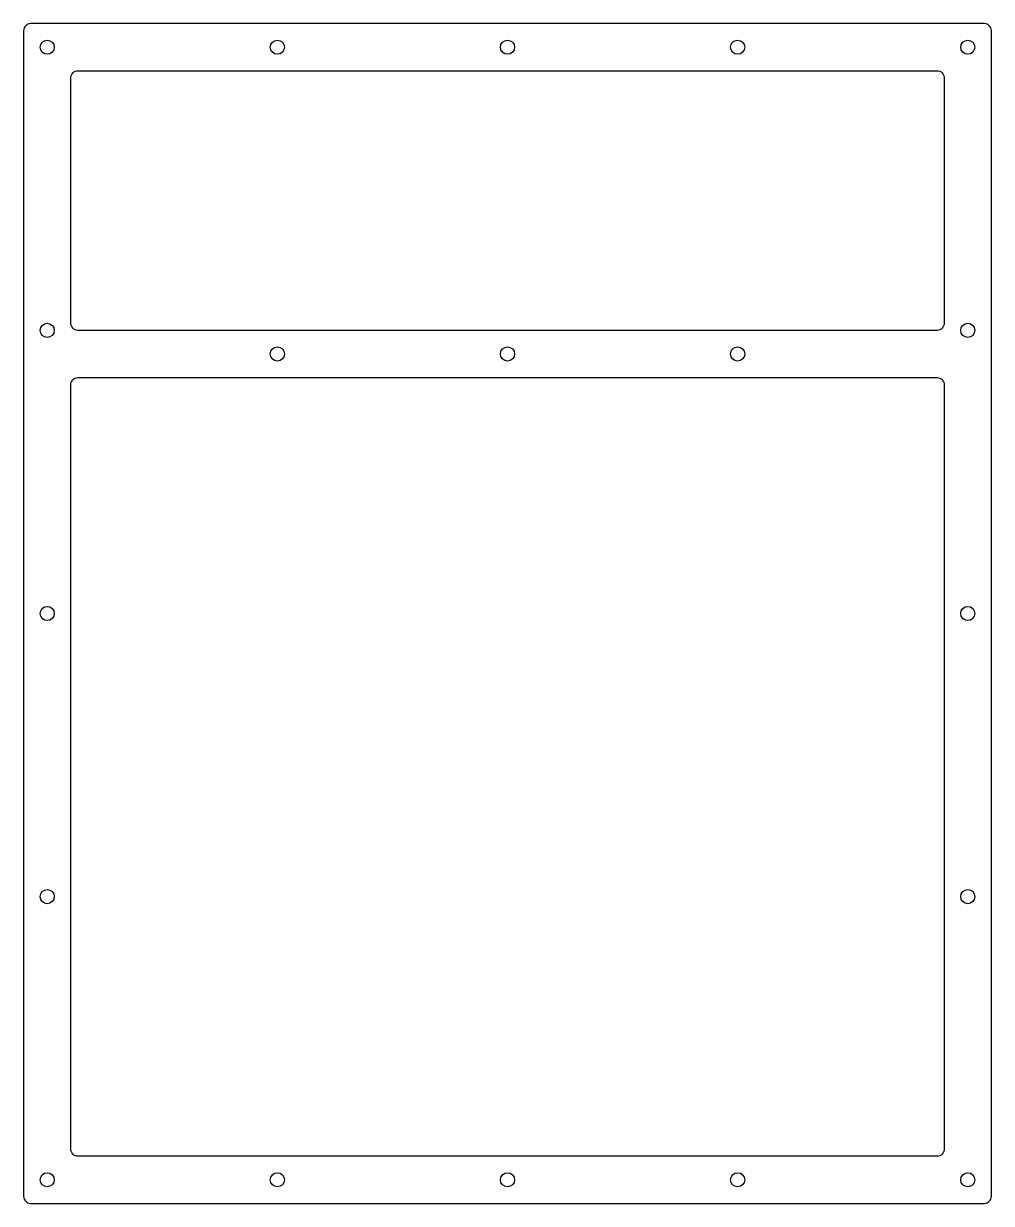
# Model space of a CAD drawing. Header units: millimetres. Extents: x -205 to 205, y -250 to 250.
import ezdxf

# ---------------------------------------------------------------- set-up
doc = ezdxf.new("R2010")
doc.units = ezdxf.units.MM
doc.layers.get('0').update_dxf_attribs({"linetype": 'CONTINUOUS'})

msp = doc.modelspace()

# ---------------------------------------------------------------- linework, layer by layer
for points in [[(-202, -250), (202, -250, 0.414214), (205, -247), (205, 247, 0.414214), (202, 250), (-202, 250, 0.414214), (-205, 247), (-205, -247, 0.414214)], [(-182, 230), (182, 230, -0.414214), (185, 227), (185, 123, -0.414214), (182, 120), (-182, 120, -0.414214), (-185, 123), (-185, 227, -0.414214)], [(182, -230), (-182, -230, -0.414214), (-185, -227), (-185, 97, -0.414214), (-182, 100), (182, 100, -0.414214), (185, 97), (185, -227, -0.414214)]]:
    msp.add_lwpolyline(points, format="xyb", close=True)
for centre in [(-195, 240), (-97.5, 240), (0, 240), (97.5, 240), (195, 240), (-195, 120), (195, 120), (-97.5, 110), (0, 110), (97.5, 110), (-195, 0), (195, 0), (-195, -120), (195, -120), (-195, -240), (-97.5, -240), (0, -240), (97.5, -240), (195, -240)]:
    msp.add_circle(centre, 3)

doc.saveas('drawing.dxf')
